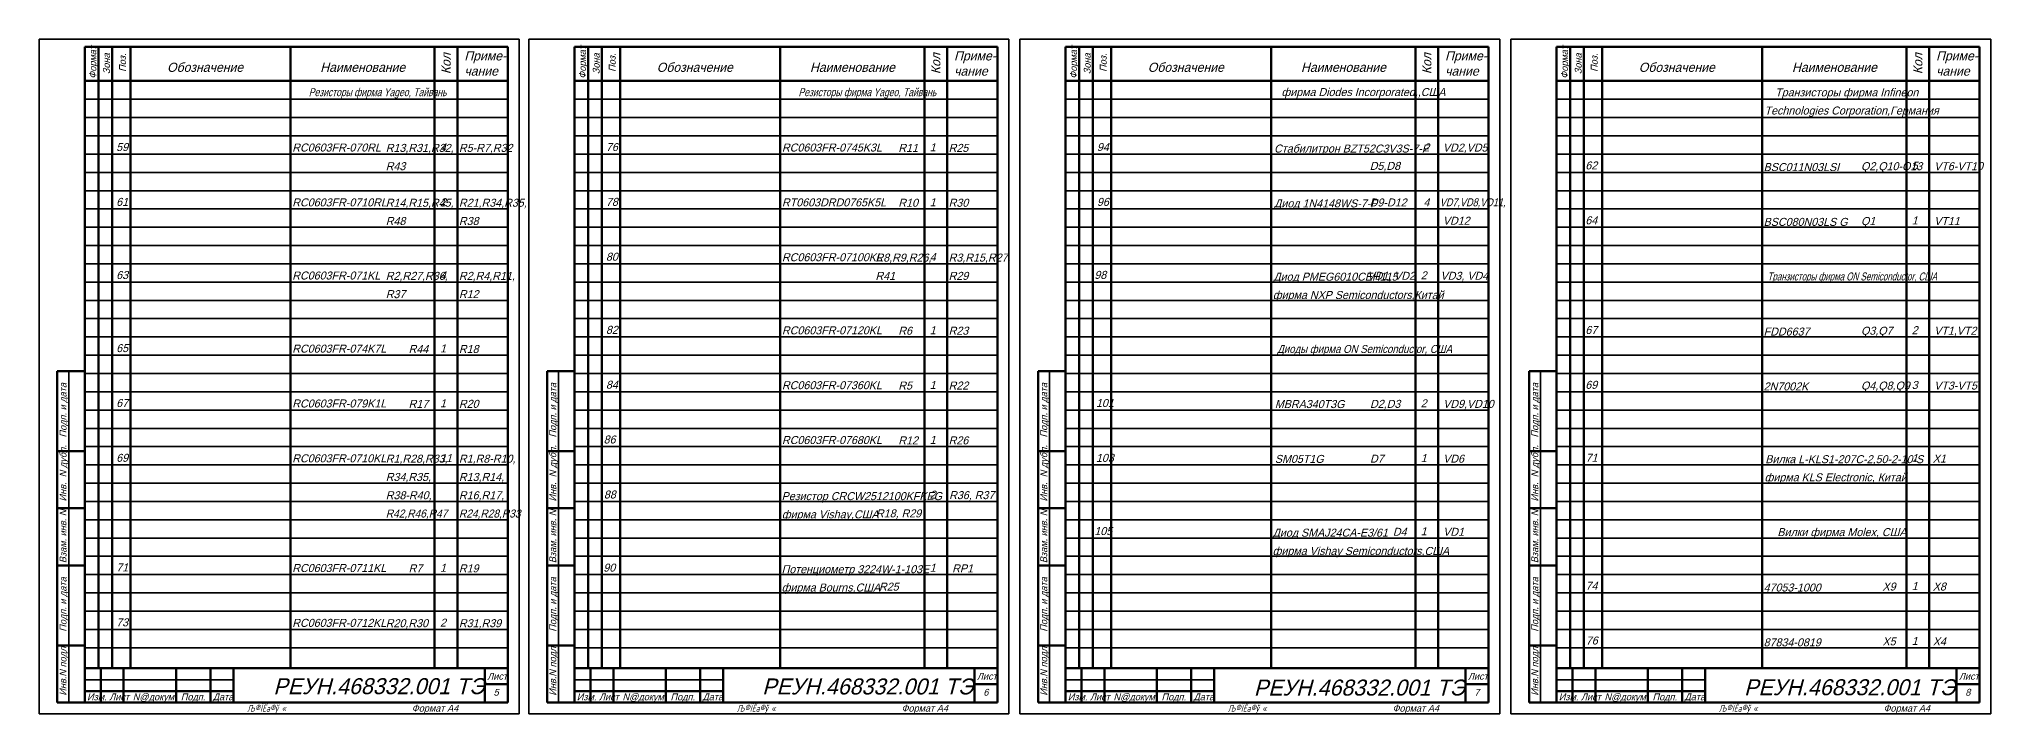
# Model space of a CAD drawing. Extents: x 22867 to 26480, y -1330 to -524.
# Drawn here: x 24585 to 25439, y -943 to -648 of the extents above; entities that cross this region are included whole.
import ezdxf

# ---------------------------------------------------------------- set-up
doc = ezdxf.new("R2010")
doc.units = 0
doc.header["$MEASUREMENT"] = 0
doc.layers.get('Defpoints').update_dxf_attribs({"color": 8, "linetype": 'CONTINUOUS'})
doc.layers.add('CONTUR', color=7, linetype='CONTINUOUS', lineweight=50)
doc.layers.add('DIM', color=1, linetype='CONTINUOUS', lineweight=35)
doc.layers.add('TEXT', color=1, linetype='CONTINUOUS')
doc.styles.add('ECKD', font='ec5cdwin.shx', dxfattribs={"oblique": 15})
doc.styles.add('ESKD', font='eskd', dxfattribs={"width": 0.9, "oblique": 15, "height": 4})

msp = doc.modelspace()

# ---------------------------------------------------------------- linework, layer by layer
at = {"layer": 'CONTUR'}
for p, q in [((24605.003, -938.449), (24605.003, -651.449)), ((24605.003, -651.449), (24790.003, -651.449)), ((24611.003, -651.449), (24611.003, -923.449)), ((24617.003, -651.449), (24617.003, -923.449)), ((24625.003, -651.449), (24625.003, -923.449)), ((24695.003, -651.449), (24695.003, -923.449)), ((24758.003, -651.449), (24758.003, -923.449)), ((24768.003, -651.449), (24768.003, -923.449)), ((24790.003, -651.449), (24790.003, -938.449)), ((24819.164, -938.449), (24819.164, -651.449)), ((24819.164, -651.449), (25004.164, -651.449)), ((24825.164, -651.449), (24825.164, -923.449)), ((24831.164, -651.449), (24831.164, -923.449)), ((24839.164, -651.449), (24839.164, -923.449)), ((24909.164, -651.449), (24909.164, -923.449)), ((24972.164, -651.449), (24972.164, -923.449)), ((24982.164, -651.449), (24982.164, -923.449)), ((25004.164, -651.449), (25004.164, -938.449)), ((25033.889, -938.449), (25033.889, -651.449)), ((25033.889, -651.449), (25218.889, -651.449)), ((25039.889, -651.449), (25039.889, -923.449)), ((25045.889, -651.449), (25045.889, -923.449)), ((25053.889, -651.449), (25053.889, -923.449)), ((25123.889, -651.449), (25123.889, -923.449)), ((25186.889, -651.449), (25186.889, -923.449)), ((25196.889, -651.449), (25196.889, -923.449)), ((25218.889, -651.449), (25218.889, -938.449)), ((25248.613, -938.449), (25248.613, -651.449)), ((25248.613, -651.449), (25433.613, -651.449)), ((25254.613, -651.449), (25254.613, -923.449)), ((25260.613, -651.449), (25260.613, -923.449)), ((25268.613, -651.449), (25268.613, -923.449)), ((25338.613, -651.449), (25338.613, -923.449)), ((25401.613, -651.449), (25401.613, -923.449)), ((25411.613, -651.449), (25411.613, -923.449)), ((25433.613, -651.449), (25433.613, -938.449)), ((24605.003, -666.449), (24790.003, -666.449)), ((24819.164, -666.449), (25004.164, -666.449)), ((25033.889, -666.449), (25218.889, -666.449)), ((25248.613, -666.449), (25433.613, -666.449)), ((24593.003, -828.449), (24593.003, -793.449)), ((24593.003, -793.449), (24605.003, -793.449)), ((24807.164, -828.449), (24807.164, -793.449)), ((24807.164, -793.449), (24819.164, -793.449)), ((25021.889, -828.449), (25021.889, -793.449)), ((25021.889, -793.449), (25033.889, -793.449)), ((25236.613, -828.449), (25236.613, -793.449)), ((25236.613, -793.449), (25248.613, -793.449)), ((24593.003, -828.449), (24605.003, -828.449)), ((24605.003, -828.449), (24593.003, -828.449)), ((24593.003, -853.449), (24593.003, -828.449)), ((24807.164, -828.449), (24819.164, -828.449)), ((24819.164, -828.449), (24807.164, -828.449)), ((24807.164, -853.449), (24807.164, -828.449)), ((25021.889, -828.449), (25033.889, -828.449)), ((25033.889, -828.449), (25021.889, -828.449)), ((25021.889, -853.449), (25021.889, -828.449)), ((25236.613, -828.449), (25248.613, -828.449)), ((25248.613, -828.449), (25236.613, -828.449)), ((25236.613, -853.449), (25236.613, -828.449)), ((24593.003, -878.449), (24593.003, -853.449)), ((24593.003, -853.449), (24605.003, -853.449)), ((24605.003, -853.449), (24593.003, -853.449)), ((24807.164, -878.449), (24807.164, -853.449)), ((24807.164, -853.449), (24819.164, -853.449)), ((24819.164, -853.449), (24807.164, -853.449)), ((25021.889, -878.449), (25021.889, -853.449)), ((25021.889, -853.449), (25033.889, -853.449)), ((25033.889, -853.449), (25021.889, -853.449)), ((25236.613, -878.449), (25236.613, -853.449)), ((25236.613, -853.449), (25248.613, -853.449)), ((25248.613, -853.449), (25236.613, -853.449)), ((24593.003, -913.449), (24593.003, -878.449)), ((24593.003, -878.449), (24605.003, -878.449)), ((24605.003, -878.449), (24593.003, -878.449)), ((24807.164, -913.449), (24807.164, -878.449)), ((24807.164, -878.449), (24819.164, -878.449)), ((24819.164, -878.449), (24807.164, -878.449)), ((25021.889, -913.449), (25021.889, -878.449)), ((25021.889, -878.449), (25033.889, -878.449)), ((25033.889, -878.449), (25021.889, -878.449)), ((25236.613, -913.449), (25236.613, -878.449)), ((25236.613, -878.449), (25248.613, -878.449)), ((25248.613, -878.449), (25236.613, -878.449)), ((24593.003, -938.449), (24593.003, -913.449)), ((24593.003, -913.449), (24605.003, -913.449)), ((24605.003, -913.449), (24593.003, -913.449)), ((24807.164, -938.449), (24807.164, -913.449)), ((24807.164, -913.449), (24819.164, -913.449)), ((24819.164, -913.449), (24807.164, -913.449)), ((25021.889, -938.449), (25021.889, -913.449)), ((25021.889, -913.449), (25033.889, -913.449)), ((25033.889, -913.449), (25021.889, -913.449)), ((25236.613, -938.449), (25236.613, -913.449)), ((25236.613, -913.449), (25248.613, -913.449)), ((25248.613, -913.449), (25236.613, -913.449)), ((24605.003, -923.449), (24790.003, -923.449)), ((24612.003, -923.449), (24612.003, -938.449)), ((24622.003, -923.449), (24622.003, -938.449)), ((24645.003, -923.449), (24645.003, -938.449)), ((24660.003, -923.449), (24660.003, -938.449)), ((24670.003, -923.449), (24670.003, -938.449)), ((24780.003, -923.449), (24780.003, -938.449)), ((24819.164, -923.449), (25004.164, -923.449)), ((24826.164, -923.449), (24826.164, -938.449)), ((24836.164, -923.449), (24836.164, -938.449)), ((24859.164, -923.449), (24859.164, -938.449)), ((24874.164, -923.449), (24874.164, -938.449)), ((24884.164, -923.449), (24884.164, -938.449)), ((24994.164, -923.449), (24994.164, -938.449)), ((25033.889, -923.449), (25218.889, -923.449)), ((25040.889, -923.449), (25040.889, -938.449)), ((25050.889, -923.449), (25050.889, -938.449)), ((25073.889, -923.449), (25073.889, -938.449)), ((25088.889, -923.449), (25088.889, -938.449)), ((25098.889, -923.449), (25098.889, -938.449)), ((25208.889, -923.449), (25208.889, -938.449)), ((25248.613, -923.449), (25433.613, -923.449)), ((25255.613, -923.449), (25255.613, -938.449)), ((25265.613, -923.449), (25265.613, -938.449)), ((25288.613, -923.449), (25288.613, -938.449)), ((25303.613, -923.449), (25303.613, -938.449)), ((25313.613, -923.449), (25313.613, -938.449)), ((25423.613, -923.449), (25423.613, -938.449)), ((24605.003, -938.449), (24593.003, -938.449)), ((24605.003, -933.449), (24670.003, -933.449)), ((24790.003, -938.449), (24605.003, -938.449)), ((24780.003, -930.449), (24790.003, -930.449)), ((24819.164, -938.449), (24807.164, -938.449)), ((24819.164, -933.449), (24884.164, -933.449)), ((25004.164, -938.449), (24819.164, -938.449)), ((24994.164, -930.449), (25004.164, -930.449)), ((25033.889, -938.449), (25021.889, -938.449)), ((25033.889, -933.449), (25098.889, -933.449)), ((25218.889, -938.449), (25033.889, -938.449)), ((25208.889, -930.449), (25218.889, -930.449)), ((25248.613, -938.449), (25236.613, -938.449)), ((25248.613, -933.449), (25313.613, -933.449)), ((25433.613, -938.449), (25248.613, -938.449)), ((25423.613, -930.449), (25433.613, -930.449))]:
    msp.add_line(p, q, dxfattribs=at)
at = {"layer": 'DIM'}
for p, q in [((24585.003, -943.449), (24585.003, -648.075)), ((24585.003, -648.075), (24795.003, -648.075)), ((24795.003, -648.075), (24795.003, -943.449)), ((24799.164, -943.449), (24799.164, -648.075)), ((24799.164, -648.075), (25009.164, -648.075)), ((25009.164, -648.075), (25009.164, -943.449)), ((25013.889, -943.449), (25013.889, -648.075)), ((25013.889, -648.075), (25223.889, -648.075)), ((25223.889, -648.075), (25223.889, -943.449)), ((25228.613, -943.449), (25228.613, -648.075)), ((25228.613, -648.075), (25438.613, -648.075)), ((25438.613, -648.075), (25438.613, -943.449)), ((24605.003, -674.449), (24790.003, -674.449)), ((24605.003, -682.449), (24790.003, -682.449)), ((24819.164, -674.449), (25004.164, -674.449)), ((24819.164, -682.449), (25004.164, -682.449)), ((25033.889, -674.449), (25218.889, -674.449)), ((25033.889, -682.449), (25218.889, -682.449)), ((25248.613, -674.449), (25433.613, -674.449)), ((25248.613, -682.449), (25433.613, -682.449)), ((24605.003, -690.449), (24790.003, -690.449)), ((24819.164, -690.449), (25004.164, -690.449)), ((25033.889, -690.449), (25218.889, -690.449)), ((25248.613, -690.449), (25433.613, -690.449)), ((24605.003, -698.449), (24790.003, -698.449)), ((24819.164, -698.449), (25004.164, -698.449)), ((25033.889, -698.449), (25218.889, -698.449)), ((25248.613, -698.449), (25433.613, -698.449)), ((24605.003, -706.449), (24790.003, -706.449)), ((24819.164, -706.449), (25004.164, -706.449)), ((25033.889, -706.449), (25218.889, -706.449)), ((25248.613, -706.449), (25433.613, -706.449)), ((24605.003, -714.449), (24790.003, -714.449)), ((24819.164, -714.449), (25004.164, -714.449)), ((25033.889, -714.449), (25218.889, -714.449)), ((25248.613, -714.449), (25433.613, -714.449)), ((24605.003, -722.449), (24790.003, -722.449)), ((24819.164, -722.449), (25004.164, -722.449)), ((25033.889, -722.449), (25218.889, -722.449)), ((25248.613, -722.449), (25433.613, -722.449)), ((24605.003, -730.449), (24790.003, -730.449)), ((24819.164, -730.449), (25004.164, -730.449)), ((25033.889, -730.449), (25218.889, -730.449)), ((25248.613, -730.449), (25433.613, -730.449)), ((24605.003, -738.449), (24790.003, -738.449)), ((24819.164, -738.449), (25004.164, -738.449)), ((25033.889, -738.449), (25218.889, -738.449)), ((25248.613, -738.449), (25433.613, -738.449)), ((24605.003, -746.449), (24790.003, -746.449)), ((24819.164, -746.449), (25004.164, -746.449)), ((25033.889, -746.449), (25218.889, -746.449)), ((25248.613, -746.449), (25433.613, -746.449)), ((24605.003, -754.449), (24790.003, -754.449)), ((24819.164, -754.449), (25004.164, -754.449)), ((25033.889, -754.449), (25218.889, -754.449)), ((25248.613, -754.449), (25433.613, -754.449)), ((24605.003, -762.449), (24790.003, -762.449)), ((24819.164, -762.449), (25004.164, -762.449)), ((25033.889, -762.449), (25218.889, -762.449)), ((25248.613, -762.449), (25433.613, -762.449)), ((24605.003, -770.449), (24790.003, -770.449)), ((24819.164, -770.449), (25004.164, -770.449)), ((25033.889, -770.449), (25218.889, -770.449)), ((25248.613, -770.449), (25433.613, -770.449)), ((24605.003, -778.449), (24790.003, -778.449)), ((24819.164, -778.449), (25004.164, -778.449)), ((25033.889, -778.449), (25218.889, -778.449)), ((25248.613, -778.449), (25433.613, -778.449)), ((24598.003, -793.449), (24598.003, -938.449)), ((24605.003, -786.449), (24790.003, -786.449)), ((24812.164, -793.449), (24812.164, -938.449)), ((24819.164, -786.449), (25004.164, -786.449)), ((25026.889, -793.449), (25026.889, -938.449)), ((25033.889, -786.449), (25218.889, -786.449)), ((25241.613, -793.449), (25241.613, -938.449)), ((25248.613, -786.449), (25433.613, -786.449)), ((24605.003, -794.449), (24790.003, -794.449)), ((24819.164, -794.449), (25004.164, -794.449)), ((25033.889, -794.449), (25218.889, -794.449)), ((25248.613, -794.449), (25433.613, -794.449)), ((24605.003, -802.449), (24790.003, -802.449)), ((24605.003, -810.449), (24790.003, -810.449)), ((24819.164, -802.449), (25004.164, -802.449)), ((24819.164, -810.449), (25004.164, -810.449)), ((25033.889, -802.449), (25218.889, -802.449)), ((25033.889, -810.449), (25218.889, -810.449)), ((25248.613, -802.449), (25433.613, -802.449)), ((25248.613, -810.449), (25433.613, -810.449)), ((24605.003, -818.449), (24790.003, -818.449)), ((24819.164, -818.449), (25004.164, -818.449)), ((25033.889, -818.449), (25218.889, -818.449)), ((25248.613, -818.449), (25433.613, -818.449)), ((24605.003, -826.449), (24790.003, -826.449)), ((24819.164, -826.449), (25004.164, -826.449)), ((25033.889, -826.449), (25218.889, -826.449)), ((25248.613, -826.449), (25433.613, -826.449)), ((24605.003, -834.449), (24790.003, -834.449)), ((24819.164, -834.449), (25004.164, -834.449)), ((25033.889, -834.449), (25218.889, -834.449)), ((25248.613, -834.449), (25433.613, -834.449)), ((24605.003, -842.449), (24790.003, -842.449)), ((24819.164, -842.449), (25004.164, -842.449)), ((25033.889, -842.449), (25218.889, -842.449)), ((25248.613, -842.449), (25433.613, -842.449)), ((24605.003, -850.449), (24790.003, -850.449)), ((24819.164, -850.449), (25004.164, -850.449)), ((25033.889, -850.449), (25218.889, -850.449)), ((25248.613, -850.449), (25433.613, -850.449)), ((24605.003, -858.449), (24790.003, -858.449)), ((24819.164, -858.449), (25004.164, -858.449)), ((25033.889, -858.449), (25218.889, -858.449)), ((25248.613, -858.449), (25433.613, -858.449)), ((24605.003, -866.449), (24790.003, -866.449)), ((24819.164, -866.449), (25004.164, -866.449)), ((25033.889, -866.449), (25218.889, -866.449)), ((25248.613, -866.449), (25433.613, -866.449)), ((24605.003, -874.449), (24790.003, -874.449)), ((24819.164, -874.449), (25004.164, -874.449)), ((25033.889, -874.449), (25218.889, -874.449)), ((25248.613, -874.449), (25433.613, -874.449)), ((24605.003, -882.449), (24790.003, -882.449)), ((24819.164, -882.449), (25004.164, -882.449)), ((25033.889, -882.449), (25218.889, -882.449)), ((25248.613, -882.449), (25433.613, -882.449)), ((24605.003, -890.449), (24790.003, -890.449)), ((24819.164, -890.449), (25004.164, -890.449)), ((25033.889, -890.449), (25218.889, -890.449)), ((25248.613, -890.449), (25433.613, -890.449)), ((24605.003, -898.449), (24790.003, -898.449)), ((24819.164, -898.449), (25004.164, -898.449)), ((25033.889, -898.449), (25218.889, -898.449)), ((25248.613, -898.449), (25433.613, -898.449)), ((24605.003, -906.449), (24790.003, -906.449)), ((24819.164, -906.449), (25004.164, -906.449)), ((25033.889, -906.449), (25218.889, -906.449)), ((25248.613, -906.449), (25433.613, -906.449)), ((24605.003, -914.449), (24790.003, -914.449)), ((24819.164, -914.449), (25004.164, -914.449)), ((25033.889, -914.449), (25218.889, -914.449)), ((25248.613, -914.449), (25433.613, -914.449)), ((24605.003, -928.449), (24670.003, -928.449)), ((24819.164, -928.449), (24884.164, -928.449)), ((25033.889, -928.449), (25098.889, -928.449)), ((25248.613, -928.449), (25313.613, -928.449)), ((24585.003, -943.449), (24795.003, -943.449)), ((24799.164, -943.449), (25009.164, -943.449)), ((25013.889, -943.449), (25223.889, -943.449)), ((25228.613, -943.449), (25438.613, -943.449))]:
    msp.add_line(p, q, dxfattribs=at)

# ---------------------------------------------------------------- texts
at = {"layer": 'Defpoints', "style": 'ECKD', "oblique": 15}
for s, p in [('R13,R31,R32,', (24736.633, -697.477)), ('R11', (24960.794, -697.477)), ('R43', (24736.633, -705.477)), ('D5,D8', (25166.937, -705.355)), ('Q2,Q10-Q13', (25381.783, -705.483)), ('R14,R15,R45,', (24736.633, -721.477)), ('R10', (24960.794, -721.477)), ('D9-D12', (25166.937, -721.355)), ('R48', (24736.633, -729.477)), ('Q1', (25381.783, -729.483)), ('R8,R9,R26,', (24950.794, -745.477)), ('R2,R27,R36,', (24736.633, -753.477)), ('R41', (24950.794, -753.477)), ('VD1, VD2', (25165.914, -753.458)), ('R37', (24736.633, -761.477)), ('R6', (24960.794, -777.477)), ('Q3,Q7', (25381.783, -777.483)), ('R44', (24746.633, -785.477)), ('R5', (24960.794, -801.477)), ('Q4,Q8,Q9', (25381.783, -801.483)), ('R17', (24746.633, -809.477)), ('D2,D3', (25167.058, -809.483)), ('R12', (24960.794, -825.477)), ('R1,R28,R33,', (24736.633, -833.477)), ('D7', (25167.058, -833.483)), ('R34,R35,', (24736.633, -841.477)), ('R38-R40,', (24736.633, -849.477)), ('R18, R29', (24951.016, -857.419)), ('D4', (25177.058, -865.483)), ('R7', (24746.633, -881.477)), ('R25', (24952.334, -889.483)), ('X9', (25391.185, -889.427)), ('R20,R30', (24736.633, -905.477)), ('X5', (25391.185, -913.427))]:
    msp.add_text(s, height=3.5, dxfattribs=at).set_placement(p)
at = {"layer": 'Defpoints', "style": 'ECKD', "oblique": 15, "width": 0.95}
msp.add_text('R42,R46,R47', height=3.5, dxfattribs=at).set_placement((24736.633, -857.477))
at = {"layer": 'DIM', "style": 'ECKD', "oblique": 15}
for s, height, p in [('Формат', 3, (24610.003, -665.449)), ('Зона', 3, (24616.003, -663.449)), ('Поз.', 3, (24623.003, -662.449)), ('Кол', 4, (24765.003, -663.449)), ('Формат', 3, (24824.164, -665.449)), ('Зона', 3, (24830.164, -663.449)), ('Поз.', 3, (24837.164, -662.449)), ('Кол', 4, (24979.164, -663.449)), ('Формат', 3, (25038.889, -665.449)), ('Зона', 3, (25044.889, -663.449)), ('Поз.', 3, (25051.889, -662.449)), ('Кол', 4, (25193.889, -663.449)), ('Формат', 3, (25253.613, -665.449)), ('Зона', 3, (25259.613, -663.449)), ('Поз.', 3, (25266.613, -662.449)), ('Кол', 4, (25408.613, -663.449)), ('Подп. и дата', 3, (24597.003, -822.449)), ('Подп. и дата', 3, (24811.164, -822.449)), ('Подп. и дата', 3, (25025.889, -822.449)), ('Подп. и дата', 3, (25240.613, -822.449)), ('Инв.  N дубл.', 3, (24597.003, -850.449)), ('Инв.  N дубл.', 3, (24811.164, -850.449)), ('Инв.  N дубл.', 3, (25025.889, -850.449)), ('Инв.  N дубл.', 3, (25240.613, -850.449)), ('Взам. инв. N', 3, (24597.003, -877.449)), ('Взам. инв. N', 3, (24811.164, -877.449)), ('Взам. инв. N', 3, (25025.889, -877.449)), ('Взам. инв. N', 3, (25240.613, -877.449)), ('Подп. и дата', 3, (24597.003, -907.449)), ('Подп. и дата', 3, (24811.164, -907.449)), ('Подп. и дата', 3, (25025.889, -907.449)), ('Подп. и дата', 3, (25240.613, -907.449)), ('Инв.N подл.', 3, (24597.003, -935.449)), ('Инв.N подл.', 3, (24811.164, -935.449)), ('Инв.N подл.', 3, (25025.889, -935.449)), ('Инв.N подл.', 3, (25240.613, -935.449))]:
    msp.add_text(s, height=height, rotation=90, dxfattribs=at).set_placement(p)
for s, height, p in [('Приме-', 4, (24771.003, -657.449)), ('Приме-', 4, (24985.164, -657.449)), ('Приме-', 4, (25199.889, -657.449)), ('Приме-', 4, (25414.613, -657.449)), ('Обозначение', 4, (24641.003, -662.449)), ('Наименование', 4, (24708.003, -662.449)), ('чание', 4, (24771.003, -664.115)), ('Обозначение', 4, (24855.164, -662.449)), ('Наименование', 4, (24922.164, -662.449)), ('чание', 4, (24985.164, -664.115)), ('Обозначение', 4, (25069.889, -662.449)), ('Наименование', 4, (25136.889, -662.449)), ('чание', 4, (25199.889, -664.115)), ('Обозначение', 4, (25284.613, -662.449)), ('Наименование', 4, (25351.613, -662.449)), ('чание', 4, (25414.613, -664.115)), ('РЕУН.468332.001 ТЭ', 7, (24687.495, -934.777)), ('Лист', 3, (24781.003, -928.449)), ('РЕУН.468332.001 ТЭ', 7, (24901.25, -934.915)), ('Лист', 3, (24995.164, -928.449)), ('РЕУН.468332.001 ТЭ', 7, (25116.278, -935.399)), ('Лист', 3, (25209.889, -928.449)), ('РЕУН.468332.001 ТЭ', 7, (25330.667, -935.254)), ('Лист', 3, (25424.613, -928.449)), ('Изм. Лист', 3, (24606.003, -937.449)), ('N@докум.', 3, (24626.003, -937.449)), ('Подп.', 3, (24647.003, -937.449)), ('Дата', 3, (24661.003, -937.449)), ('Изм. Лист', 3, (24820.164, -937.449)), ('N@докум.', 3, (24840.164, -937.449)), ('Подп.', 3, (24861.164, -937.449)), ('Дата', 3, (24875.164, -937.449)), ('Изм. Лист', 3, (25034.889, -937.449)), ('N@докум.', 3, (25054.889, -937.449)), ('Подп.', 3, (25075.889, -937.449)), ('Дата', 3, (25089.889, -937.449)), ('Изм. Лист', 3, (25249.613, -937.449)), ('N@докум.', 3, (25269.613, -937.449)), ('Подп.', 3, (25290.613, -937.449)), ('Дата', 3, (25304.613, -937.449)), ('Формат A4', 3, (24748.003, -942.449)), ('Формат A4', 3, (24962.164, -942.449)), ('Формат A4', 3, (25176.889, -942.449)), ('Формат A4', 3, (25391.613, -942.449))]:
    msp.add_text(s, height=height, dxfattribs=at).set_placement(p)
at = {"layer": 'DIM', "style": 'ESKD', "oblique": 15, "width": 0.8}
for p in [(24676.035, -942.449), (24890.196, -942.449), (25104.92, -942.449), (25319.644, -942.449)]:
    msp.add_text('Љ®ЇЁа®ў\xa0«', height=3, dxfattribs=at).set_placement(p)
at = {"layer": 'TEXT', "style": 'ECKD', "oblique": 15}
for s, width, p in [('Резисторы фирма Yageo, Тайвань', 0.8, (24702.964, -673.091)), ('Резисторы фирма Yageo, Тайвань', 0.8, (24917.125, -673.091)), ('VD7,VD8,VD11,', 0.85, (25197.545, -721.288)), ('Транзисторы фирма ON Semiconductor, США', 0.75, (25340.863, -753.73)), ('Диоды фирма ON Semiconductor, США', 0.9, (25126.525, -785.465)), ('R24,R28,R33', 0.95, (24768.633, -857.477))]:
    msp.add_text(s, height=3.5, dxfattribs=dict(at, width=width)).set_placement(p)
for s, height, p in [('фирма Diodes Incorporated,,США', 3.5, (25128.333, -673.037)), ('Транзисторы фирма Infineon ', 3.5, (25344.253, -673.176)), ('Technologies Corporation,Германия ', 3.5, (25339.604, -681.125)), ('59', 3.5, (24618.762, -697.093)), ('RC0603FR-070RL', 3.5, (24695.747, -697.322)), ('4', 3.5, (24760.361, -697.238)), ('R5-R7,R32', 3.5, (24768.633, -697.477)), ('76', 3.5, (24832.923, -697.093)), ('RC0603FR-0745K3L', 3.5, (24909.908, -697.322)), ('1', 3.5, (24974.522, -697.238)), ('R25', 3.5, (24982.794, -697.477)), ('94', 3.5, (25047.647, -697.093)), ('Стабилитрон BZT52C3V3S-7-F', 3.5, (25125.13, -697.766)), ('2', 3.5, (25190.434, -697.282)), ('VD2,VD5', 3.5, (25198.937, -697.355)), ('62', 3.5, (25261.235, -705.153)), ('BSC011N03LSI', 3.5, (25339.204, -705.857)), ('5', 3.5, (25403.97, -705.238)), ('VT6-VT10', 3.5, (25413.783, -705.483)), ('61', 3.5, (24618.762, -721.093)), ('RC0603FR-0710RL', 3.5, (24695.747, -721.322)), ('2', 3.5, (24760.361, -721.238)), ('R21,R34,R35,', 3.5, (24768.633, -721.477)), ('78', 3.5, (24832.923, -721.093)), ('RT0603DRD0765K5L', 3.5, (24909.908, -721.322)), ('1', 3.5, (24974.522, -721.238)), ('R30', 3.5, (24982.794, -721.477)), ('96', 3.5, (25047.647, -721.093)), ('Диод 1N4148WS-7-F', 3.5, (25125.13, -721.766)), ('4', 3.5, (25190.434, -721.282)), ('R38', 3.5, (24768.633, -729.477)), ('VD12', 3.5, (25198.937, -729.355)), ('64', 3.5, (25261.235, -729.153)), ('BSC080N03LS G', 3.5, (25339.204, -729.857)), ('1', 3.5, (25403.97, -729.238)), ('VT11', 3.5, (25413.783, -729.483)), ('80', 3.5, (24832.923, -745.093)), ('RC0603FR-07100KL', 3.5, (24909.908, -745.322)), ('4', 3.5, (24974.522, -745.238)), ('R3,R15,R27,', 3.5, (24982.794, -745.477)), ('63', 3.5, (24618.762, -753.093)), ('RC0603FR-071KL', 3.5, (24695.747, -753.322)), ('4', 3.5, (24760.361, -753.238)), ('R2,R4,R11,', 3.5, (24768.633, -753.477)), ('R29', 3.5, (24982.794, -753.477)), ('98', 3.5, (25046.533, -753.045)), ('Диод PMEG6010CEH115', 3.5, (25124.808, -753.832)), ('2', 3.5, (25189.246, -753.238)), ('VD3, VD4', 3.5, (25197.914, -753.458)), ('R12', 3.5, (24768.633, -761.477)), ('фирма NXP Semiconductors,Китай', 3.5, (25124.571, -761.835)), ('82', 3.5, (24832.923, -777.093)), ('RC0603FR-07120KL', 3.5, (24909.908, -777.322)), ('1', 3.5, (24974.522, -777.238)), ('R23', 3.5, (24982.794, -777.477)), ('67', 3.5, (25261.235, -777.153)), ('FDD6637', 3.5, (25339.204, -777.857)), ('2', 3.5, (25403.97, -777.238)), ('VT1,VT2', 3.5, (25413.783, -777.483)), ('65', 3.5, (24618.762, -785.093)), ('RC0603FR-074K7L', 3.5, (24695.747, -785.322)), ('1', 3.5, (24760.361, -785.238)), ('R18', 3.5, (24768.633, -785.477)), ('84', 3.5, (24832.923, -801.093)), ('RC0603FR-07360KL', 3.5, (24909.908, -801.322)), ('1', 3.5, (24974.522, -801.238)), ('R22', 3.5, (24982.794, -801.477)), ('69', 3.5, (25261.235, -801.153)), ('2N7002K', 3.5, (25339.204, -801.857)), ('3', 3.5, (25403.97, -801.238)), ('VT3-VT5', 3.5, (25413.783, -801.483)), ('67', 3.5, (24618.762, -809.093)), ('RC0603FR-079K1L', 3.5, (24695.747, -809.322)), ('1', 3.5, (24760.361, -809.238)), ('R20', 3.5, (24768.633, -809.477)), ('101', 3.5, (25047.221, -809.124)), ('MBRA340T3G', 3.5, (25125.457, -809.578)), ('2', 3.5, (25189.246, -809.238)), ('VD9,VD10', 3.5, (25199.058, -809.483)), ('86', 3.5, (24831.907, -825.077)), ('RC0603FR-07680KL', 3.5, (24909.908, -825.322)), ('1', 3.5, (24974.522, -825.238)), ('R26', 3.5, (24982.794, -825.477)), ('69', 3.5, (24618.762, -833.093)), ('RC0603FR-0710KL', 3.5, (24695.747, -833.322)), ('11', 3.5, (24760.361, -833.238)), ('R1,R8-R10,', 3.5, (24768.633, -833.477)), ('103', 3.5, (25047.221, -833.124)), ('SM05T1G', 3.5, (25125.457, -833.578)), ('1', 3.5, (25189.246, -833.238)), ('VD6', 3.5, (25199.058, -833.483)), ('71', 3.5, (25261.343, -833.103)), ('Вилка L-KLS1-207C-2,50-2-10-S', 3.5, (25339.931, -833.702)), ('1', 3.5, (25403.97, -833.238)), ('X1', 3.5, (25413.185, -833.427)), ('R13,R14,', 3.5, (24768.633, -841.477)), ('фирма KLS Electronic, Китай ', 3.5, (25339.621, -841.634)), ('R16,R17,', 3.5, (24768.633, -849.477)), ('88', 3.5, (24832.023, -849.15)), ('Резистор CRCW2512100KFKEG', 3.5, (24909.756, -849.857)), ('2', 3.5, (24974.522, -849.238)), ('R36, R37', 3.5, (24983.016, -849.419)), ('фирма Vishay,США', 3.5, (24909.847, -857.835)), ('105', 3.5, (25046.511, -865.153)), ('1', 3.5, (25189.246, -865.238)), ('VD1', 3.5, (25199.058, -865.483)), ('Вилки фирма Molex, США', 3.5, (25345.222, -865.602)), ('Диод SMAJ24CA-E3/61', 3.5, (25124.48, -865.857)), ('фирма Vishay Semiconductors,США ', 3.5, (25124.48, -873.857)), ('71', 3.5, (24618.762, -881.093)), ('RC0603FR-0711KL', 3.5, (24695.747, -881.322)), ('1', 3.5, (24760.361, -881.238)), ('R19', 3.5, (24768.633, -881.477)), ('90', 3.5, (24831.787, -881.153)), ('Потенциометр 3224W-1-103E', 3.5, (24909.756, -881.857)), ('1', 3.5, (24974.522, -881.238)), ('RP1', 3.5, (24984.334, -881.483)), ('фирма Bourns,США', 3.5, (24909.756, -889.857)), ('74', 3.5, (25261.343, -889.103)), ('47053-1000', 3.5, (25339.204, -889.857)), ('1', 3.5, (25403.97, -889.238)), ('X8', 3.5, (25413.185, -889.427)), ('73', 3.5, (24618.762, -905.093)), ('RC0603FR-0712KL', 3.5, (24695.747, -905.322)), ('2', 3.5, (24760.361, -905.238)), ('R31,R39', 3.5, (24768.633, -905.477)), ('76', 3.5, (25261.457, -913.054)), ('87834-0819', 3.5, (25339.204, -913.857)), ('1', 3.5, (25403.97, -913.238)), ('X4', 3.5, (25413.185, -913.427)), ('5', 3, (24783.803, -935.449)), ('6', 3, (24997.964, -935.449)), ('7', 3, (25212.689, -935.449)), ('8', 3, (25427.413, -935.449))]:
    msp.add_text(s, height=height, dxfattribs=at).set_placement(p)

doc.saveas('drawing.dxf')
